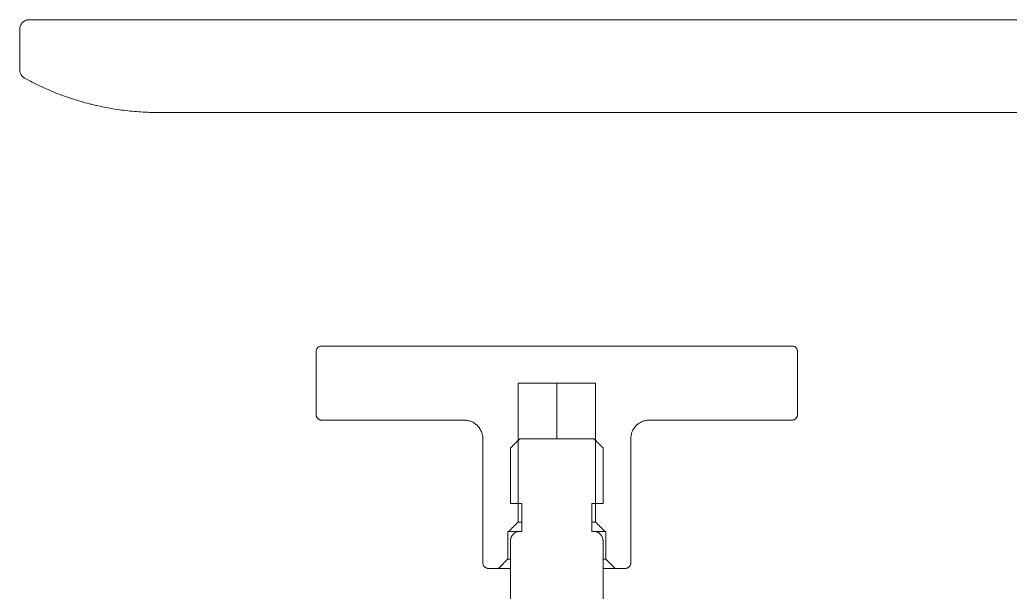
# Model space of a CAD drawing. Extents: x 13676 to 14719, y -16741 to -16132.
# Drawn here: x 13722.9 to 13776.4, y -16405.6 to -16374.7 of the extents above; entities that cross this region are included whole.
import ezdxf

# ---------------------------------------------------------------- set-up
doc = ezdxf.new("R2010")
doc.units = 0
doc.header["$MEASUREMENT"] = 0
doc.layers.get('0').update_dxf_attribs({"color": 3, "linetype": 'CONTINUOUS'})

msp = doc.modelspace()

# ---------------------------------------------------------------- linework, layer by layer
at = {"linetype": 'Continuous', "lineweight": 18}
for p, q in [((13723.425, -16374.744), (13847.424, -16374.744)), ((13722.925, -16377.452), (13722.925, -16375.244)), ((13722.925, -16377.452), (13722.925, -16377.452)), ((13723.184, -16377.889), (13723.184, -16377.889)), ((13802.925, -16379.744), (13750.427, -16379.744)), ((13750.427, -16379.744), (13750.427, -16379.744)), ((13739.225, -16392.344), (13764.624, -16392.344)), ((13738.925, -16396.044), (13738.925, -16392.644)), ((13764.924, -16392.644), (13764.924, -16396.044)), ((13754.02, -16394.344), (13749.83, -16394.344)), ((13749.83, -16394.344), (13749.83, -16401.844)), ((13754.02, -16401.844), (13754.02, -16394.344)), ((13746.927, -16396.344), (13739.225, -16396.344)), ((13764.624, -16396.344), (13756.923, -16396.344)), ((13747.927, -16404.044), (13747.927, -16397.344)), ((13749.93, -16397.344), (13753.919, -16397.344)), ((13755.922, -16397.344), (13755.922, -16404.044)), ((13749.429, -16400.844), (13749.429, -16397.844)), ((13754.42, -16397.844), (13754.42, -16400.844)), ((13750.03, -16400.844), (13749.429, -16400.844)), ((13750.03, -16402.344), (13750.03, -16400.844)), ((13754.42, -16400.844), (13753.819, -16400.844)), ((13753.819, -16400.844), (13753.819, -16402.344)), ((13750.03, -16401.844), (13749.83, -16401.844)), ((13753.819, -16401.844), (13754.02, -16401.844)), ((13749.279, -16402.344), (13749.279, -16403.844)), ((13749.329, -16402.344), (13749.279, -16402.344)), ((13749.9, -16402.344), (13749.329, -16402.344)), ((13749.93, -16402.344), (13750.03, -16402.344)), ((13753.819, -16402.344), (13753.919, -16402.344)), ((13753.96, -16402.344), (13754.521, -16402.344)), ((13754.571, -16402.344), (13754.521, -16402.344)), ((13754.571, -16403.844), (13754.571, -16402.344)), ((13749.429, -16424.844), (13749.429, -16402.844)), ((13754.42, -16402.844), (13754.42, -16424.844)), ((13748.778, -16404.344), (13748.227, -16404.344)), ((13749.429, -16404.344), (13748.778, -16404.344)), ((13749.429, -16403.844), (13749.279, -16403.844)), ((13754.42, -16403.844), (13754.571, -16403.844)), ((13754.421, -16404.344), (13755.071, -16404.344)), ((13755.622, -16404.344), (13755.071, -16404.344))]:
    msp.add_line(p, q, dxfattribs=at)
at = {"linetype": 'Continuous', "lineweight": 13}
msp.add_line((13751.925, -16397.344), (13751.925, -16394.344), dxfattribs=at)
at = {"linetype": 'Continuous', "lineweight": 18}
for points, knots in [([(13722.925, -16375.244), (13722.925, -16375.211), (13722.928, -16375.178), (13722.938, -16375.13), (13722.942, -16375.114), (13722.951, -16375.083), (13722.957, -16375.067), (13722.976, -16375.022), (13722.991, -16374.993), (13723.028, -16374.938), (13723.048, -16374.913), (13723.083, -16374.879), (13723.095, -16374.868), (13723.121, -16374.847), (13723.134, -16374.837), (13723.175, -16374.81), (13723.203, -16374.794), (13723.249, -16374.775), (13723.264, -16374.77), (13723.296, -16374.76), (13723.312, -16374.756), (13723.36, -16374.747), (13723.392, -16374.744), (13723.425, -16374.744)], [0, 0, 0, 0, 0.125, 0.125, 0.1875, 0.1875, 0.25, 0.25, 0.375, 0.375, 0.5, 0.5, 0.5625, 0.5625, 0.625, 0.625, 0.75, 0.75, 0.8125, 0.8125, 0.875, 0.875, 1, 1, 1, 1]), ([(13723.184, -16377.889), (13723.165, -16377.879), (13723.146, -16377.867), (13723.119, -16377.847), (13723.11, -16377.84), (13723.093, -16377.825), (13723.085, -16377.818), (13723.061, -16377.795), (13723.046, -16377.778), (13723.026, -16377.752), (13723.019, -16377.743), (13723.007, -16377.725), (13723, -16377.715), (13722.972, -16377.667), (13722.955, -16377.627), (13722.937, -16377.562), (13722.933, -16377.54), (13722.927, -16377.496), (13722.925, -16377.474), (13722.925, -16377.452)], [0, 0, 0, 0, 0.125, 0.125, 0.1875, 0.1875, 0.25, 0.25, 0.375, 0.375, 0.4375, 0.4375, 0.5, 0.5, 0.75, 0.75, 0.875, 0.875, 1, 1, 1, 1]), ([(13730.409, -16379.744), (13730.094, -16379.743), (13729.466, -16379.724), (13728.532, -16379.635), (13727.914, -16379.538), (13727.452, -16379.45), (13727.221, -16379.402), (13726.991, -16379.349), (13726.838, -16379.313), (13726.762, -16379.294), (13726.381, -16379.196), (13726.079, -16379.108), (13725.63, -16378.963), (13725.481, -16378.912), (13725.185, -16378.805), (13725.038, -16378.75), (13724.598, -16378.576), (13724.021, -16378.326), (13723.46, -16378.041), (13723.184, -16377.889)], [0, 0, 0, 0, 0.125, 0.25, 0.375, 0.375, 0.4375, 0.46875, 0.46875, 0.5, 0.5, 0.625, 0.625, 0.6875, 0.6875, 0.75, 0.75, 0.875, 1, 1, 1, 1]), ([(13750.427, -16379.744), (13747.136, -16379.744), (13743.845, -16379.744), (13738.843, -16379.744), (13737.132, -16379.744), (13733.75, -16379.744), (13732.079, -16379.744), (13730.409, -16379.744)], [0, 0, 0, 0, 0.493153, 0.493153, 0.749614, 0.749614, 1, 1, 1, 1]), ([(13750.427, -16379.744), (13750.427, -16379.744), (13750.427, -16379.744), (13750.428, -16379.744), (13750.429, -16379.744), (13750.431, -16379.743), (13750.433, -16379.743), (13750.435, -16379.743), (13750.438, -16379.743), (13750.44, -16379.743), (13750.443, -16379.743), (13750.446, -16379.743), (13750.448, -16379.743), (13750.449, -16379.743)], [0, 0, 0, 0, 0.003204, 0.106561, 0.209832, 0.313023, 0.416141, 0.519189, 0.622173, 0.7251, 0.827974, 0.9308, 1, 1, 1, 1]), ([(13738.925, -16392.644), (13738.925, -16392.624), (13738.927, -16392.604), (13738.933, -16392.576), (13738.935, -16392.566), (13738.941, -16392.547), (13738.945, -16392.538), (13738.956, -16392.511), (13738.965, -16392.493), (13738.981, -16392.469), (13738.987, -16392.461), (13739, -16392.446), (13739.013, -16392.431), (13739.027, -16392.418), (13739.043, -16392.405), (13739.051, -16392.4), (13739.075, -16392.383), (13739.092, -16392.374), (13739.129, -16392.359), (13739.148, -16392.353), (13739.186, -16392.345), (13739.206, -16392.344), (13739.225, -16392.344)], [0, 0, 0, 0, 0.125, 0.125, 0.1875, 0.1875, 0.25, 0.25, 0.375, 0.375, 0.4375, 0.4375, 0.5, 0.5625, 0.5625, 0.625, 0.625, 0.75, 0.75, 0.875, 0.875, 1, 1, 1, 1]), ([(13764.624, -16392.344), (13764.643, -16392.344), (13764.663, -16392.345), (13764.702, -16392.353), (13764.72, -16392.359), (13764.747, -16392.37), (13764.756, -16392.374), (13764.774, -16392.383), (13764.782, -16392.389), (13764.807, -16392.405), (13764.822, -16392.417), (13764.843, -16392.438), (13764.849, -16392.445), (13764.862, -16392.461), (13764.868, -16392.469), (13764.884, -16392.493), (13764.893, -16392.51), (13764.905, -16392.537), (13764.908, -16392.547), (13764.914, -16392.566), (13764.916, -16392.575), (13764.92, -16392.595), (13764.921, -16392.604), (13764.923, -16392.624), (13764.924, -16392.634), (13764.924, -16392.644)], [0, 0, 0, 0, 0.125, 0.125, 0.25, 0.25, 0.3125, 0.3125, 0.375, 0.375, 0.5, 0.5, 0.5625, 0.5625, 0.625, 0.625, 0.75, 0.75, 0.8125, 0.8125, 0.875, 0.875, 0.9375, 0.9375, 1, 1, 1, 1]), ([(13739.225, -16396.344), (13739.206, -16396.344), (13739.186, -16396.342), (13739.157, -16396.336), (13739.148, -16396.334), (13739.129, -16396.328), (13739.12, -16396.324), (13739.092, -16396.313), (13739.075, -16396.304), (13739.051, -16396.288), (13739.043, -16396.282), (13739.027, -16396.269), (13739.02, -16396.263), (13738.999, -16396.242), (13738.987, -16396.227), (13738.971, -16396.202), (13738.965, -16396.194), (13738.956, -16396.176), (13738.948, -16396.158), (13738.941, -16396.14), (13738.936, -16396.121), (13738.933, -16396.112), (13738.927, -16396.083), (13738.925, -16396.063), (13738.925, -16396.044)], [0, 0, 0, 0, 0.125, 0.125, 0.1875, 0.1875, 0.25, 0.25, 0.375, 0.375, 0.4375, 0.4375, 0.5, 0.5, 0.625, 0.625, 0.6875, 0.6875, 0.75, 0.8125, 0.8125, 0.875, 0.875, 1, 1, 1, 1]), ([(13764.924, -16396.044), (13764.924, -16396.063), (13764.922, -16396.083), (13764.916, -16396.111), (13764.914, -16396.121), (13764.908, -16396.14), (13764.905, -16396.149), (13764.894, -16396.176), (13764.884, -16396.194), (13764.868, -16396.218), (13764.862, -16396.226), (13764.85, -16396.241), (13764.843, -16396.249), (13764.829, -16396.263), (13764.822, -16396.269), (13764.806, -16396.282), (13764.799, -16396.288), (13764.774, -16396.304), (13764.757, -16396.313), (13764.73, -16396.324), (13764.72, -16396.328), (13764.701, -16396.334), (13764.682, -16396.338), (13764.663, -16396.341), (13764.644, -16396.343), (13764.634, -16396.344), (13764.624, -16396.344)], [0, 0, 0, 0, 0.125, 0.125, 0.1875, 0.1875, 0.25, 0.25, 0.375, 0.375, 0.4375, 0.4375, 0.5, 0.5, 0.5625, 0.5625, 0.625, 0.625, 0.75, 0.75, 0.8125, 0.8125, 0.875, 0.9375, 0.9375, 1, 1, 1, 1]), ([(13747.927, -16397.344), (13747.927, -16397.311), (13747.926, -16397.278), (13747.919, -16397.212), (13747.914, -16397.18), (13747.905, -16397.131), (13747.901, -16397.115), (13747.893, -16397.083), (13747.888, -16397.067), (13747.874, -16397.02), (13747.863, -16396.99), (13747.825, -16396.899), (13747.795, -16396.842), (13747.749, -16396.773), (13747.739, -16396.76), (13747.72, -16396.734), (13747.689, -16396.695), (13747.635, -16396.635), (13747.586, -16396.591), (13747.536, -16396.549), (13747.509, -16396.53), (13747.427, -16396.475), (13747.37, -16396.444), (13747.279, -16396.407), (13747.248, -16396.396), (13747.185, -16396.377), (13747.153, -16396.369), (13747.057, -16396.35), (13746.992, -16396.344), (13746.927, -16396.344)], [0, 0, 0, 0, 0.0625, 0.0625, 0.125, 0.125, 0.15625, 0.15625, 0.1875, 0.1875, 0.25, 0.25, 0.375, 0.375, 0.40625, 0.40625, 0.4375, 0.5, 0.5625, 0.5625, 0.625, 0.625, 0.75, 0.75, 0.8125, 0.8125, 0.875, 0.875, 1, 1, 1, 1]), ([(13756.923, -16396.344), (13756.89, -16396.344), (13756.857, -16396.345), (13756.809, -16396.35), (13756.792, -16396.352), (13756.76, -16396.357), (13756.744, -16396.36), (13756.663, -16396.376), (13756.6, -16396.395), (13756.478, -16396.445), (13756.42, -16396.476), (13756.339, -16396.53), (13756.313, -16396.55), (13756.275, -16396.581), (13756.262, -16396.592), (13756.238, -16396.614), (13756.226, -16396.625), (13756.168, -16396.683), (13756.127, -16396.734), (13756.082, -16396.802), (13756.073, -16396.815), (13756.056, -16396.844), (13756.048, -16396.858), (13756.024, -16396.902), (13756.01, -16396.931), (13755.973, -16397.022), (13755.954, -16397.084), (13755.938, -16397.164), (13755.935, -16397.181), (13755.93, -16397.213), (13755.924, -16397.262), (13755.922, -16397.311), (13755.922, -16397.344)], [0, 0, 0, 0, 0.0625, 0.0625, 0.09375, 0.09375, 0.125, 0.125, 0.25, 0.25, 0.375, 0.375, 0.4375, 0.4375, 0.46875, 0.46875, 0.5, 0.5, 0.625, 0.625, 0.65625, 0.65625, 0.6875, 0.6875, 0.75, 0.75, 0.875, 0.875, 0.90625, 0.90625, 0.9375, 1, 1, 1, 1]), ([(13749.429, -16402.844), (13749.429, -16402.811), (13749.432, -16402.778), (13749.442, -16402.73), (13749.446, -16402.714), (13749.455, -16402.683), (13749.466, -16402.652), (13749.484, -16402.615), (13749.496, -16402.593), (13749.504, -16402.579), (13749.509, -16402.572), (13749.532, -16402.538), (13749.553, -16402.513), (13749.587, -16402.478), (13749.599, -16402.467), (13749.618, -16402.452), (13749.625, -16402.447), (13749.638, -16402.437), (13749.645, -16402.432), (13749.679, -16402.409), (13749.708, -16402.394), (13749.753, -16402.375), (13749.769, -16402.37), (13749.8, -16402.36), (13749.816, -16402.356), (13749.864, -16402.347), (13749.897, -16402.344), (13749.93, -16402.344)], [0, 0, 0, 0, 0.125, 0.125, 0.1875, 0.1875, 0.25, 0.3125, 0.34375, 0.34375, 0.375, 0.375, 0.5, 0.5, 0.5625, 0.5625, 0.59375, 0.59375, 0.625, 0.625, 0.75, 0.75, 0.8125, 0.8125, 0.875, 0.875, 1, 1, 1, 1]), ([(13753.919, -16402.344), (13753.952, -16402.344), (13753.984, -16402.347), (13754.033, -16402.356), (13754.049, -16402.36), (13754.08, -16402.37), (13754.111, -16402.381), (13754.141, -16402.395), (13754.17, -16402.41), (13754.184, -16402.418), (13754.225, -16402.446), (13754.25, -16402.466), (13754.285, -16402.501), (13754.296, -16402.513), (13754.317, -16402.539), (13754.327, -16402.552), (13754.354, -16402.592), (13754.369, -16402.621), (13754.388, -16402.667), (13754.394, -16402.682), (13754.404, -16402.714), (13754.408, -16402.73), (13754.414, -16402.762), (13754.416, -16402.778), (13754.42, -16402.811), (13754.42, -16402.827), (13754.42, -16402.844)], [0, 0, 0, 0, 0.125, 0.125, 0.1875, 0.1875, 0.25, 0.3125, 0.3125, 0.375, 0.375, 0.5, 0.5, 0.5625, 0.5625, 0.625, 0.625, 0.75, 0.75, 0.8125, 0.8125, 0.875, 0.875, 0.9375, 0.9375, 1, 1, 1, 1]), ([(13748.227, -16404.344), (13748.218, -16404.344), (13748.208, -16404.343), (13748.188, -16404.341), (13748.178, -16404.34), (13748.15, -16404.334), (13748.131, -16404.328), (13748.104, -16404.317), (13748.095, -16404.313), (13748.077, -16404.303), (13748.06, -16404.293), (13748.045, -16404.282), (13748.029, -16404.269), (13748.022, -16404.263), (13748.001, -16404.242), (13747.989, -16404.227), (13747.972, -16404.202), (13747.967, -16404.194), (13747.958, -16404.176), (13747.954, -16404.167), (13747.943, -16404.14), (13747.937, -16404.121), (13747.931, -16404.093), (13747.93, -16404.083), (13747.928, -16404.063), (13747.927, -16404.053), (13747.927, -16404.044)], [0, 0, 0, 0, 0.0625, 0.0625, 0.125, 0.125, 0.25, 0.25, 0.3125, 0.3125, 0.375, 0.4375, 0.4375, 0.5, 0.5, 0.625, 0.625, 0.6875, 0.6875, 0.75, 0.75, 0.875, 0.875, 0.9375, 0.9375, 1, 1, 1, 1]), ([(13755.922, -16404.044), (13755.922, -16404.053), (13755.922, -16404.063), (13755.92, -16404.083), (13755.917, -16404.102), (13755.912, -16404.121), (13755.906, -16404.14), (13755.903, -16404.149), (13755.892, -16404.177), (13755.882, -16404.194), (13755.866, -16404.218), (13755.86, -16404.226), (13755.848, -16404.241), (13755.841, -16404.249), (13755.827, -16404.263), (13755.82, -16404.269), (13755.804, -16404.282), (13755.796, -16404.288), (13755.772, -16404.304), (13755.755, -16404.313), (13755.728, -16404.324), (13755.718, -16404.328), (13755.699, -16404.334), (13755.69, -16404.336), (13755.661, -16404.342), (13755.642, -16404.344), (13755.622, -16404.344)], [0, 0, 0, 0, 0.0625, 0.0625, 0.125, 0.1875, 0.1875, 0.25, 0.25, 0.375, 0.375, 0.4375, 0.4375, 0.5, 0.5, 0.5625, 0.5625, 0.625, 0.625, 0.75, 0.75, 0.8125, 0.8125, 0.875, 0.875, 1, 1, 1, 1])]:
    msp.add_open_spline(points, degree=3, knots=knots, dxfattribs=at)
for points in [[(13749.429, -16397.844), (13749.596, -16397.677), (13749.763, -16397.51), (13749.93, -16397.344)], [(13753.919, -16397.344), (13754.086, -16397.51), (13754.253, -16397.677), (13754.42, -16397.844)], [(13749.83, -16401.844), (13749.663, -16402.01), (13749.496, -16402.177), (13749.329, -16402.344)], [(13754.521, -16402.344), (13754.354, -16402.177), (13754.187, -16402.01), (13754.02, -16401.844)], [(13749.279, -16403.844), (13749.112, -16404.01), (13748.945, -16404.177), (13748.778, -16404.344)], [(13755.071, -16404.344), (13754.904, -16404.177), (13754.738, -16404.01), (13754.571, -16403.844)]]:
    msp.add_open_spline(points, degree=3, dxfattribs=at)

doc.saveas('drawing.dxf')
